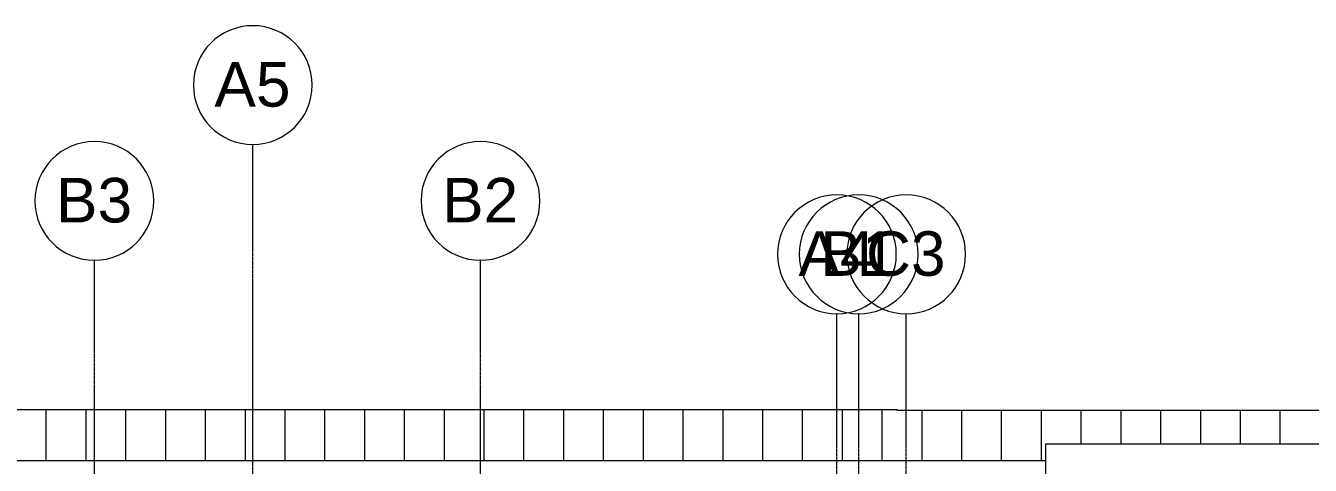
# Model space of a CAD drawing. Header units: inches. Extents: x -4221 to 4009, y -195 to 396.
# Drawn here: x 2457 to 2976, y 217 to 395 of the extents above; entities that cross this region are included whole.
import ezdxf

# ---------------------------------------------------------------- set-up
doc = ezdxf.new("R2010")
doc.units = ezdxf.units.IN
doc.header["$MEASUREMENT"] = 0
doc.linetypes.add('Grid Line 1_2_', pattern=[0.875, 0.5, -0.125, 0.125, -0.125])
for name, color, linetype, lineweight in [('A-ROOF', 132, 'Continuous', 13), ('A-ROOF-PATT', 132, 'Continuous', 13), ('S-GRID', 1, 'Continuous', 9), ('S-GRID-IDEN', 1, 'Continuous', 9)]:
    doc.layers.add(name, color=color, linetype=linetype, lineweight=lineweight)
doc.styles.add('Arial', font='arial.ttf', dxfattribs={"height": 18})

# ---------------------------------------------------------------- blocks, each defined once
blk = doc.blocks.new('Grid - Grid Head - Circle-50561-BUILDING ELEVATION - NORTH')
at = {"layer": 'S-GRID-IDEN'}
for start, end in [(0, 180), (180, 360)]:
    blk.add_arc((2877.2, 324), 24, start, end, dxfattribs=at)

msp = doc.modelspace()

# ---------------------------------------------------------------- hatches: boundary and pattern name
at = {"layer": 'A-ROOF-PATT', "lineweight": 9}
h = msp.add_hatch(dxfattribs=at)
h.set_pattern_fill('FP_23', color=256, style=0, pattern_type=2)
h.set_pattern_definition([(90, (-236.272, 464.157), (-16.082, 1e-15), [])])
h.paths.add_polyline_path([(1546.68, 219.14), (2869.18, 219.14), (2869.18, 225.64), (3341.56, 225.64), (3341.56, 234.07), (3131.93, 234.07), (3131.93, 239.48), (2809.18, 239.48), (2809.18, 239.71), (1560.93, 239.68), (1560.93, 237.63), (1562.93, 237.63), (1562.93, 226.41), (1503.51, 226.41), (1503.51, 237.63), (1505.51, 237.63), (1505.51, 239.71), (1349.18, 239.71), (1349.18, 219.14), (1525.78, 219.14)], flags=0)

# ---------------------------------------------------------------- linework, layer by layer
at = {"layer": 'A-ROOF'}
for p, q in [((1560.93, 239.71), (2809.18, 239.71)), ((2809.18, 239.71), (2809.18, 239.48)), ((2809.18, 239.48), (3131.93, 239.48)), ((3341.56, 225.64), (2869.18, 225.64)), ((2869.18, 225.64), (2869.18, 208.64)), ((1349.18, 219.14), (2869.18, 219.14))]:
    msp.add_line(p, q, dxfattribs=at)
at = {"layer": 'S-GRID', "linetype": 'Grid Line 1_2_'}
for p, q in [((2548.93, -75.41), (2548.93, 346.82)), ((2484.93, -92), (2484.93, 300)), ((2640.93, -92), (2640.93, 300)), ((2784.93, -96), (2784.93, 278.42)), ((2793.74, -96), (2793.74, 278.42)), ((2812.93, -96), (2812.93, 278.42))]:
    msp.add_line(p, q, dxfattribs=at)

# ---------------------------------------------------------------- block references
at = {"layer": 'S-GRID-IDEN'}
for p in [(-328.27, 46.82), (-392.27, 0), (-236.27, 0), (-92.27, -21.58), (-83.46, -21.58), (-64.27, -21.58)]:
    msp.add_blockref('Grid - Grid Head - Circle-50561-BUILDING ELEVATION - NORTH', p, dxfattribs=at)

# ---------------------------------------------------------------- texts
at = {"layer": 'S-GRID-IDEN', "char_height": 18, "attachment_point": 1, "style": 'Arial'}
for s, insert, width in [('A5', (2533.43, 380.1), 37.269), ('B3', (2469.43, 333.29), 37.269), ('B2', (2625.43, 333.29), 37.269), ('A4', (2769.43, 311.71), 37.269), ('B1', (2778.24, 311.71), 37.269), ('C3', (2796.67, 311.71), 39.087)]:
    msp.add_mtext(s, dxfattribs=dict(at, insert=insert, width=width))

doc.saveas('drawing.dxf')
